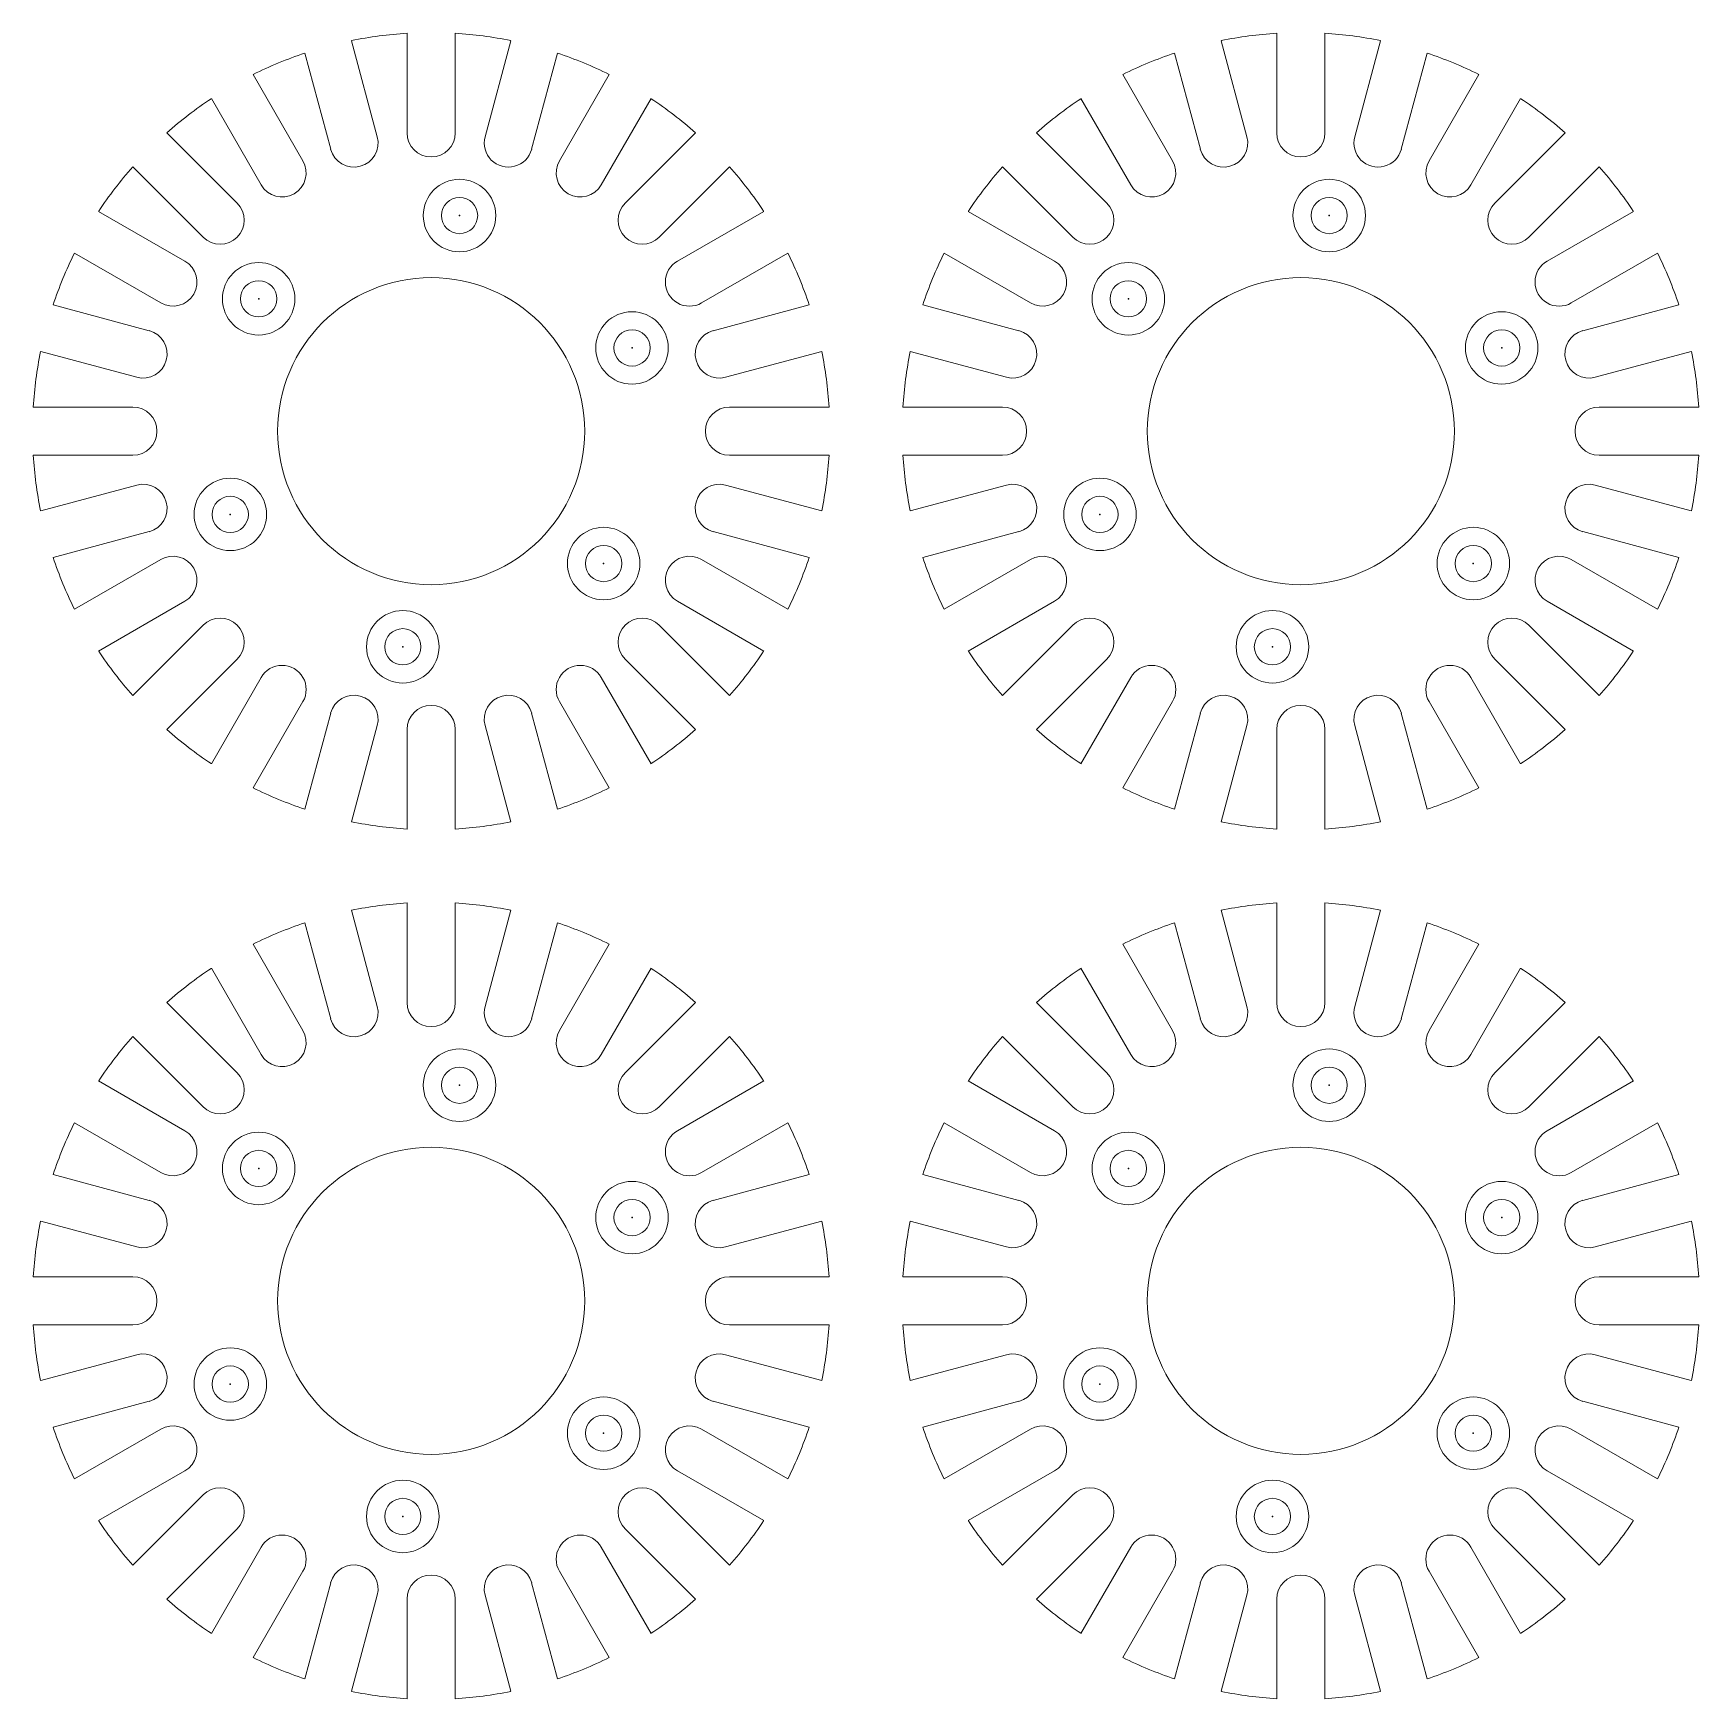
# Model space of a CAD drawing. Header units: millimetres. Extents: x 3 to 141, y 3 to 141.
import ezdxf

# ---------------------------------------------------------------- set-up
doc = ezdxf.new("R2010")
doc.units = ezdxf.units.MM
doc.header["$PDSIZE"] = -1

msp = doc.modelspace()

# ---------------------------------------------------------------- linework, layer by layer
at = {"color": 7, "linetype": 'Continuous', "lineweight": 15}
for p, q in [((34, 140.94), (34, 132.7)), ((38, 132.7), (38, 140.94)), ((106, 140.94), (106, 132.7)), ((110, 132.7), (110, 140.94)), ((25.54, 139.3), (27.68, 131.34)), ((31.54, 132.38), (29.41, 140.33)), ((42.59, 140.33), (40.46, 132.38)), ((44.32, 131.34), (46.46, 139.3)), ((97.54, 139.3), (99.68, 131.34)), ((103.54, 132.38), (101.41, 140.33)), ((114.59, 140.33), (112.46, 132.38)), ((116.32, 131.34), (118.46, 139.3)), ((25.38, 130.39), (21.26, 137.53)), ((50.74, 137.53), (46.62, 130.39)), ((97.38, 130.39), (93.26, 137.53)), ((122.74, 137.53), (118.62, 130.39)), ((17.8, 135.53), (21.92, 128.39)), ((50.08, 128.39), (54.2, 135.53)), ((89.8, 135.53), (93.92, 128.39)), ((122.08, 128.39), (126.2, 135.53)), ((19.95, 126.88), (14.12, 132.71)), ((57.88, 132.71), (52.05, 126.88)), ((91.95, 126.88), (86.12, 132.71)), ((129.88, 132.71), (124.05, 126.88)), ((11.29, 129.88), (17.12, 124.05)), ((54.88, 124.05), (60.71, 129.88)), ((83.29, 129.88), (89.12, 124.05)), ((126.88, 124.05), (132.71, 129.88)), ((15.61, 122.08), (8.47, 126.2)), ((63.53, 126.2), (56.39, 122.08)), ((87.61, 122.08), (80.47, 126.2)), ((135.53, 126.2), (128.39, 122.08)), ((6.47, 122.74), (13.61, 118.62)), ((58.39, 118.62), (65.53, 122.74)), ((78.47, 122.74), (85.61, 118.62)), ((130.39, 118.62), (137.53, 122.74)), ((12.66, 116.32), (4.7, 118.46)), ((67.3, 118.46), (59.34, 116.32)), ((84.66, 116.32), (76.7, 118.46)), ((139.3, 118.46), (131.34, 116.32)), ((3.67, 114.59), (11.62, 112.46)), ((60.38, 112.46), (68.33, 114.59)), ((75.67, 114.59), (83.62, 112.46)), ((132.38, 112.46), (140.33, 114.59)), ((11.3, 110), (3.06, 110)), ((68.94, 110), (60.7, 110)), ((83.3, 110), (75.06, 110)), ((140.94, 110), (132.7, 110)), ((3.06, 106), (11.3, 106)), ((60.7, 106), (68.94, 106)), ((75.06, 106), (83.3, 106)), ((132.7, 106), (140.94, 106)), ((11.62, 103.54), (3.67, 101.41)), ((68.33, 101.41), (60.38, 103.54)), ((83.62, 103.54), (75.67, 101.41)), ((140.33, 101.41), (132.38, 103.54)), ((4.7, 97.54), (12.66, 99.68)), ((59.34, 99.68), (67.3, 97.54)), ((76.7, 97.54), (84.66, 99.68)), ((131.34, 99.68), (139.3, 97.54)), ((13.61, 97.38), (6.47, 93.26)), ((65.53, 93.26), (58.39, 97.38)), ((85.61, 97.38), (78.47, 93.26)), ((137.53, 93.26), (130.39, 97.38)), ((8.47, 89.8), (15.61, 93.92)), ((56.39, 93.92), (63.53, 89.8)), ((80.47, 89.8), (87.61, 93.92)), ((128.39, 93.92), (135.53, 89.8)), ((17.12, 91.95), (11.29, 86.12)), ((60.71, 86.12), (54.88, 91.95)), ((89.12, 91.95), (83.29, 86.12)), ((132.71, 86.12), (126.88, 91.95)), ((14.12, 83.29), (19.95, 89.12)), ((52.05, 89.12), (57.88, 83.29)), ((86.12, 83.29), (91.95, 89.12)), ((124.05, 89.12), (129.88, 83.29)), ((21.92, 87.61), (17.8, 80.47)), ((54.2, 80.47), (50.08, 87.61)), ((93.92, 87.61), (89.8, 80.47)), ((126.2, 80.47), (122.08, 87.61)), ((21.26, 78.47), (25.38, 85.61)), ((46.62, 85.61), (50.74, 78.47)), ((93.26, 78.47), (97.38, 85.61)), ((118.62, 85.61), (122.74, 78.47)), ((27.68, 84.66), (25.54, 76.7)), ((46.46, 76.7), (44.32, 84.66)), ((99.68, 84.66), (97.54, 76.7)), ((118.46, 76.7), (116.32, 84.66)), ((29.41, 75.67), (31.54, 83.62)), ((34, 83.3), (34, 75.06)), ((38, 75.06), (38, 83.3)), ((40.46, 83.62), (42.59, 75.67)), ((101.41, 75.67), (103.54, 83.62)), ((106, 83.3), (106, 75.06)), ((110, 75.06), (110, 83.3)), ((112.46, 83.62), (114.59, 75.67)), ((31.54, 60.38), (29.41, 68.33)), ((34, 68.94), (34, 60.7)), ((38, 60.7), (38, 68.94)), ((42.59, 68.33), (40.46, 60.38)), ((103.54, 60.38), (101.41, 68.33)), ((106, 68.94), (106, 60.7)), ((110, 60.7), (110, 68.94)), ((114.59, 68.33), (112.46, 60.38)), ((25.54, 67.3), (27.68, 59.34)), ((44.32, 59.34), (46.46, 67.3)), ((97.54, 67.3), (99.68, 59.34)), ((116.32, 59.34), (118.46, 67.3)), ((25.38, 58.39), (21.26, 65.53)), ((50.74, 65.53), (46.62, 58.39)), ((97.38, 58.39), (93.26, 65.53)), ((122.74, 65.53), (118.62, 58.39)), ((17.8, 63.53), (21.92, 56.39)), ((50.08, 56.39), (54.2, 63.53)), ((89.8, 63.53), (93.92, 56.39)), ((122.08, 56.39), (126.2, 63.53)), ((19.95, 54.88), (14.12, 60.71)), ((57.88, 60.71), (52.05, 54.88)), ((91.95, 54.88), (86.12, 60.71)), ((129.88, 60.71), (124.05, 54.88)), ((11.29, 57.88), (17.12, 52.05)), ((54.88, 52.05), (60.71, 57.88)), ((83.29, 57.88), (89.12, 52.05)), ((126.88, 52.05), (132.71, 57.88)), ((15.61, 50.08), (8.47, 54.2)), ((63.53, 54.2), (56.39, 50.08)), ((87.61, 50.08), (80.47, 54.2)), ((135.53, 54.2), (128.39, 50.08)), ((6.47, 50.74), (13.61, 46.62)), ((58.39, 46.62), (65.53, 50.74)), ((78.47, 50.74), (85.61, 46.62)), ((130.39, 46.62), (137.53, 50.74)), ((12.66, 44.32), (4.7, 46.46)), ((67.3, 46.46), (59.34, 44.32)), ((84.66, 44.32), (76.7, 46.46)), ((139.3, 46.46), (131.34, 44.32)), ((3.67, 42.59), (11.62, 40.46)), ((60.38, 40.46), (68.33, 42.59)), ((75.67, 42.59), (83.62, 40.46)), ((132.38, 40.46), (140.33, 42.59)), ((11.3, 38), (3.06, 38)), ((68.94, 38), (60.7, 38)), ((83.3, 38), (75.06, 38)), ((140.94, 38), (132.7, 38)), ((3.06, 34), (11.3, 34)), ((60.7, 34), (68.94, 34)), ((75.06, 34), (83.3, 34)), ((132.7, 34), (140.94, 34)), ((11.62, 31.54), (3.67, 29.41)), ((68.33, 29.41), (60.38, 31.54)), ((83.62, 31.54), (75.67, 29.41)), ((140.33, 29.41), (132.38, 31.54)), ((4.7, 25.54), (12.66, 27.68)), ((59.34, 27.68), (67.3, 25.54)), ((76.7, 25.54), (84.66, 27.68)), ((131.34, 27.68), (139.3, 25.54)), ((13.61, 25.38), (6.47, 21.26)), ((65.53, 21.26), (58.39, 25.38)), ((85.61, 25.38), (78.47, 21.26)), ((137.53, 21.26), (130.39, 25.38)), ((8.47, 17.8), (15.61, 21.92)), ((56.39, 21.92), (63.53, 17.8)), ((80.47, 17.8), (87.61, 21.92)), ((128.39, 21.92), (135.53, 17.8)), ((17.12, 19.95), (11.29, 14.12)), ((60.71, 14.12), (54.88, 19.95)), ((89.12, 19.95), (83.29, 14.12)), ((132.71, 14.12), (126.88, 19.95)), ((14.12, 11.29), (19.95, 17.12)), ((52.05, 17.12), (57.88, 11.29)), ((86.12, 11.29), (91.95, 17.12)), ((124.05, 17.12), (129.88, 11.29)), ((21.92, 15.61), (17.8, 8.47)), ((54.2, 8.47), (50.08, 15.61)), ((93.92, 15.61), (89.8, 8.47)), ((126.2, 8.47), (122.08, 15.61)), ((21.26, 6.47), (25.38, 13.61)), ((27.68, 12.66), (25.54, 4.7)), ((46.46, 4.7), (44.32, 12.66)), ((46.62, 13.61), (50.74, 6.47)), ((93.26, 6.47), (97.38, 13.61)), ((99.68, 12.66), (97.54, 4.7)), ((118.46, 4.7), (116.32, 12.66)), ((118.62, 13.61), (122.74, 6.47)), ((29.41, 3.67), (31.54, 11.62)), ((34, 11.3), (34, 3.06)), ((38, 3.06), (38, 11.3)), ((40.46, 11.62), (42.59, 3.67)), ((101.41, 3.67), (103.54, 11.62)), ((106, 11.3), (106, 3.06)), ((110, 3.06), (110, 11.3)), ((112.46, 11.62), (114.59, 3.67))]:
    msp.add_line(p, q, dxfattribs=at)
for centre, radius in [((38.35, 125.85), 3), ((110.35, 125.85), 3), ((38.35, 125.85), 1.5), ((110.35, 125.85), 1.5), ((21.72, 118.96), 3), ((93.72, 118.96), 3), ((21.72, 118.96), 1.5), ((36, 108), 12.71), ((93.72, 118.96), 1.5), ((108, 108), 12.71), ((52.63, 114.89), 3), ((124.63, 114.89), 3), ((52.63, 114.89), 1.5), ((124.63, 114.89), 1.5), ((19.37, 101.11), 3), ((91.37, 101.11), 3), ((19.37, 101.11), 1.5), ((91.37, 101.11), 1.5), ((50.28, 97.04), 3), ((122.28, 97.04), 3), ((50.28, 97.04), 1.5), ((122.28, 97.04), 1.5), ((33.65, 90.15), 3), ((105.65, 90.15), 3), ((33.65, 90.15), 1.5), ((105.65, 90.15), 1.5), ((38.35, 53.85), 3), ((110.35, 53.85), 3), ((38.35, 53.85), 1.5), ((110.35, 53.85), 1.5), ((21.72, 46.96), 3), ((93.72, 46.96), 3), ((21.72, 46.96), 1.5), ((36, 36), 12.71), ((93.72, 46.96), 1.5), ((108, 36), 12.71), ((52.63, 42.89), 3), ((124.63, 42.89), 3), ((52.63, 42.89), 1.5), ((124.63, 42.89), 1.5), ((19.37, 29.11), 3), ((91.37, 29.11), 3), ((19.37, 29.11), 1.5), ((91.37, 29.11), 1.5), ((50.28, 25.04), 3), ((122.28, 25.04), 3), ((50.28, 25.04), 1.5), ((122.28, 25.04), 1.5), ((33.65, 18.15), 3), ((105.65, 18.15), 3), ((33.65, 18.15), 1.5), ((105.65, 18.15), 1.5)]:
    msp.add_circle(centre, radius, dxfattribs=at)
for centre, radius, start, end in [((36, 108), 33, 93.4746, 101.5254), ((36, 108), 33, 78.4746, 86.5254), ((108, 108), 33, 93.4746, 101.5254), ((108, 108), 33, 78.4746, 86.5254), ((36, 108), 33, 108.4746, 116.5254), ((36, 108), 33, 63.4746, 71.5254), ((108, 108), 33, 108.4746, 116.5254), ((108, 108), 33, 63.4746, 71.5254), ((36, 108), 33, 123.4746, 131.5254), ((36, 108), 33, 48.4746, 56.5254), ((108, 108), 33, 123.4746, 131.5254), ((108, 108), 33, 48.4746, 56.5254), ((29.61, 131.86), 2, 195, 15), ((36, 132.7), 2, 180, 0), ((42.39, 131.86), 2, 165, 345), ((101.61, 131.86), 2, 195, 15), ((108, 132.7), 2, 180, 0), ((114.39, 131.86), 2, 165, 345), ((36, 108), 33, 138.4746, 146.5254), ((23.65, 129.39), 2, 210, 30), ((48.35, 129.39), 2, 150, 330), ((36, 108), 33, 33.4746, 41.5254), ((108, 108), 33, 138.4746, 146.5254), ((95.65, 129.39), 2, 210, 30), ((120.35, 129.39), 2, 150, 330), ((108, 108), 33, 33.4746, 41.5254), ((18.53, 125.47), 2, 225, 45), ((53.47, 125.47), 2, 135, 315), ((90.53, 125.47), 2, 225, 45), ((125.47, 125.47), 2, 135, 315), ((36, 108), 33, 153.4746, 161.5254), ((36, 108), 33, 18.4746, 26.5254), ((108, 108), 33, 153.4746, 161.5254), ((108, 108), 33, 18.4746, 26.5254), ((14.61, 120.35), 2, 240, 60), ((57.39, 120.35), 2, 120, 300), ((86.61, 120.35), 2, 240, 60), ((129.39, 120.35), 2, 120, 300), ((12.14, 114.39), 2, 255, 75), ((59.86, 114.39), 2, 105, 285), ((84.14, 114.39), 2, 255, 75), ((131.86, 114.39), 2, 105, 285), ((36, 108), 33, 168.4746, 176.5254), ((36, 108), 33, 3.4746, 11.5254), ((108, 108), 33, 168.4746, 176.5254), ((108, 108), 33, 3.4746, 11.5254), ((11.3, 108), 2, 270, 90), ((60.7, 108), 2, 90, 270), ((83.3, 108), 2, 270, 90), ((132.7, 108), 2, 90, 270), ((36, 108), 33, 183.4746, 191.5254), ((36, 108), 33, 348.4746, 356.5254), ((108, 108), 33, 183.4746, 191.5254), ((108, 108), 33, 348.4746, 356.5254), ((12.14, 101.61), 2, 285, 105), ((59.86, 101.61), 2, 75, 255), ((84.14, 101.61), 2, 285, 105), ((131.86, 101.61), 2, 75, 255), ((36, 108), 33, 198.4746, 206.5254), ((14.61, 95.65), 2, 300, 120), ((57.39, 95.65), 2, 60, 240), ((36, 108), 33, 333.4746, 341.5254), ((108, 108), 33, 198.4746, 206.5254), ((86.61, 95.65), 2, 300, 120), ((129.39, 95.65), 2, 60, 240), ((108, 108), 33, 333.4746, 341.5254), ((18.53, 90.53), 2, 315, 135), ((53.47, 90.53), 2, 45, 225), ((90.53, 90.53), 2, 315, 135), ((125.47, 90.53), 2, 45, 225), ((36, 108), 33, 213.4746, 221.5254), ((36, 108), 33, 318.4746, 326.5254), ((108, 108), 33, 213.4746, 221.5254), ((108, 108), 33, 318.4746, 326.5254), ((23.65, 86.61), 2, 330, 150), ((48.35, 86.61), 2, 30, 210), ((95.65, 86.61), 2, 330, 150), ((120.35, 86.61), 2, 30, 210), ((29.61, 84.14), 2, 345, 165), ((42.39, 84.14), 2, 15, 195), ((101.61, 84.14), 2, 345, 165), ((114.39, 84.14), 2, 15, 195), ((36, 83.3), 2, 0, 180), ((108, 83.3), 2, 0, 180), ((36, 108), 33, 228.4746, 236.5254), ((36, 108), 33, 303.4746, 311.5254), ((108, 108), 33, 228.4746, 236.5254), ((108, 108), 33, 303.4746, 311.5254), ((36, 108), 33, 243.4746, 251.5254), ((36, 108), 33, 288.4746, 296.5254), ((108, 108), 33, 243.4746, 251.5254), ((108, 108), 33, 288.4746, 296.5254), ((36, 108), 33, 258.4746, 266.5254), ((36, 108), 33, 273.4746, 281.5254), ((108, 108), 33, 258.4746, 266.5254), ((108, 108), 33, 273.4746, 281.5254), ((36, 36), 33, 93.4746, 101.5254), ((36, 36), 33, 78.4746, 86.5254), ((108, 36), 33, 93.4746, 101.5254), ((108, 36), 33, 78.4746, 86.5254), ((36, 36), 33, 108.4746, 116.5254), ((36, 36), 33, 63.4746, 71.5254), ((108, 36), 33, 108.4746, 116.5254), ((108, 36), 33, 63.4746, 71.5254), ((36, 36), 33, 123.4746, 131.5254), ((36, 36), 33, 48.4746, 56.5254), ((108, 36), 33, 123.4746, 131.5254), ((108, 36), 33, 48.4746, 56.5254), ((36, 60.7), 2, 180, 0), ((108, 60.7), 2, 180, 0), ((29.61, 59.86), 2, 195, 15), ((42.39, 59.86), 2, 165, 345), ((101.61, 59.86), 2, 195, 15), ((114.39, 59.86), 2, 165, 345), ((23.65, 57.39), 2, 210, 30), ((48.35, 57.39), 2, 150, 330), ((95.65, 57.39), 2, 210, 30), ((120.35, 57.39), 2, 150, 330), ((36, 36), 33, 138.4746, 146.5254), ((36, 36), 33, 33.4746, 41.5254), ((108, 36), 33, 138.4746, 146.5254), ((108, 36), 33, 33.4746, 41.5254), ((18.53, 53.47), 2, 225, 45), ((53.47, 53.47), 2, 135, 315), ((90.53, 53.47), 2, 225, 45), ((125.47, 53.47), 2, 135, 315), ((36, 36), 33, 153.4746, 161.5254), ((14.61, 48.35), 2, 240, 60), ((57.39, 48.35), 2, 120, 300), ((36, 36), 33, 18.4746, 26.5254), ((108, 36), 33, 153.4746, 161.5254), ((86.61, 48.35), 2, 240, 60), ((129.39, 48.35), 2, 120, 300), ((108, 36), 33, 18.4746, 26.5254), ((12.14, 42.39), 2, 255, 75), ((59.86, 42.39), 2, 105, 285), ((84.14, 42.39), 2, 255, 75), ((131.86, 42.39), 2, 105, 285), ((36, 36), 33, 168.4746, 176.5254), ((36, 36), 33, 3.4746, 11.5254), ((108, 36), 33, 168.4746, 176.5254), ((108, 36), 33, 3.4746, 11.5254), ((11.3, 36), 2, 270, 90), ((60.7, 36), 2, 90, 270), ((83.3, 36), 2, 270, 90), ((132.7, 36), 2, 90, 270), ((36, 36), 33, 183.4746, 191.5254), ((36, 36), 33, 348.4746, 356.5254), ((108, 36), 33, 183.4746, 191.5254), ((108, 36), 33, 348.4746, 356.5254), ((12.14, 29.61), 2, 285, 105), ((59.86, 29.61), 2, 75, 255), ((84.14, 29.61), 2, 285, 105), ((131.86, 29.61), 2, 75, 255), ((36, 36), 33, 198.4746, 206.5254), ((14.61, 23.65), 2, 300, 120), ((57.39, 23.65), 2, 60, 240), ((36, 36), 33, 333.4746, 341.5254), ((108, 36), 33, 198.4746, 206.5254), ((86.61, 23.65), 2, 300, 120), ((129.39, 23.65), 2, 60, 240), ((108, 36), 33, 333.4746, 341.5254), ((18.53, 18.53), 2, 315, 135), ((53.47, 18.53), 2, 45, 225), ((90.53, 18.53), 2, 315, 135), ((125.47, 18.53), 2, 45, 225), ((36, 36), 33, 213.4746, 221.5254), ((23.65, 14.61), 2, 330, 150), ((48.35, 14.61), 2, 30, 210), ((36, 36), 33, 318.4746, 326.5254), ((108, 36), 33, 213.4746, 221.5254), ((95.65, 14.61), 2, 330, 150), ((120.35, 14.61), 2, 30, 210), ((108, 36), 33, 318.4746, 326.5254), ((29.61, 12.14), 2, 345, 165), ((42.39, 12.14), 2, 15, 195), ((101.61, 12.14), 2, 345, 165), ((114.39, 12.14), 2, 15, 195), ((36, 11.3), 2, 0, 180), ((108, 11.3), 2, 0, 180), ((36, 36), 33, 228.4746, 236.5254), ((36, 36), 33, 303.4746, 311.5254), ((108, 36), 33, 228.4746, 236.5254), ((108, 36), 33, 303.4746, 311.5254), ((36, 36), 33, 243.4746, 251.5254), ((36, 36), 33, 288.4746, 296.5254), ((108, 36), 33, 243.4746, 251.5254), ((108, 36), 33, 288.4746, 296.5254), ((36, 36), 33, 258.4746, 266.5254), ((36, 36), 33, 273.4746, 281.5254), ((108, 36), 33, 258.4746, 266.5254), ((108, 36), 33, 273.4746, 281.5254)]:
    msp.add_arc(centre, radius, start, end, dxfattribs=at)
for p in [(38.35, 125.85), (110.35, 125.85), (21.72, 118.96), (93.72, 118.96), (52.63, 114.89), (124.63, 114.89), (19.37, 101.11), (91.37, 101.11), (50.28, 97.04), (122.28, 97.04), (33.65, 90.15), (105.65, 90.15), (38.35, 53.85), (110.35, 53.85), (21.72, 46.96), (93.72, 46.96), (52.63, 42.89), (124.63, 42.89), (19.37, 29.11), (91.37, 29.11), (50.28, 25.04), (122.28, 25.04), (33.65, 18.15), (105.65, 18.15)]:
    msp.add_point(p)

doc.saveas('drawing.dxf')
